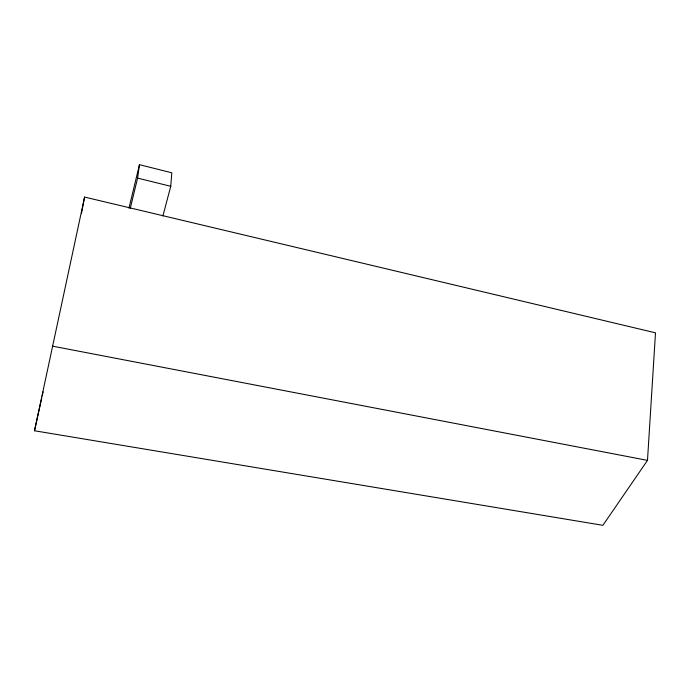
<?xml version="1.0" encoding="UTF-8"?>
<svg xmlns="http://www.w3.org/2000/svg" width="690" height="690" viewBox="0 0 690 690"><rect width="100%" height="100%" fill="white"/><g stroke="black" fill="none" stroke-linecap="round" stroke-linejoin="round"><path stroke-width="1.03" d="M647.487 460.368L655.5 332.822L84.577 197.073L34.5 430.758L602.896 525.323L647.487 460.368L52.328 346.113M162.892 216.005L170.749 186.3L171.81 172.811L139.458 164.677L128.961 208.173M130.298 208.251L137.595 178.098L139.458 164.677M81.472 213.538L84.577 197.073M34.5 430.758L41.736 398.13M42.202 396.026L43.134 391.817M137.595 178.098L170.749 186.3"/></g></svg>
